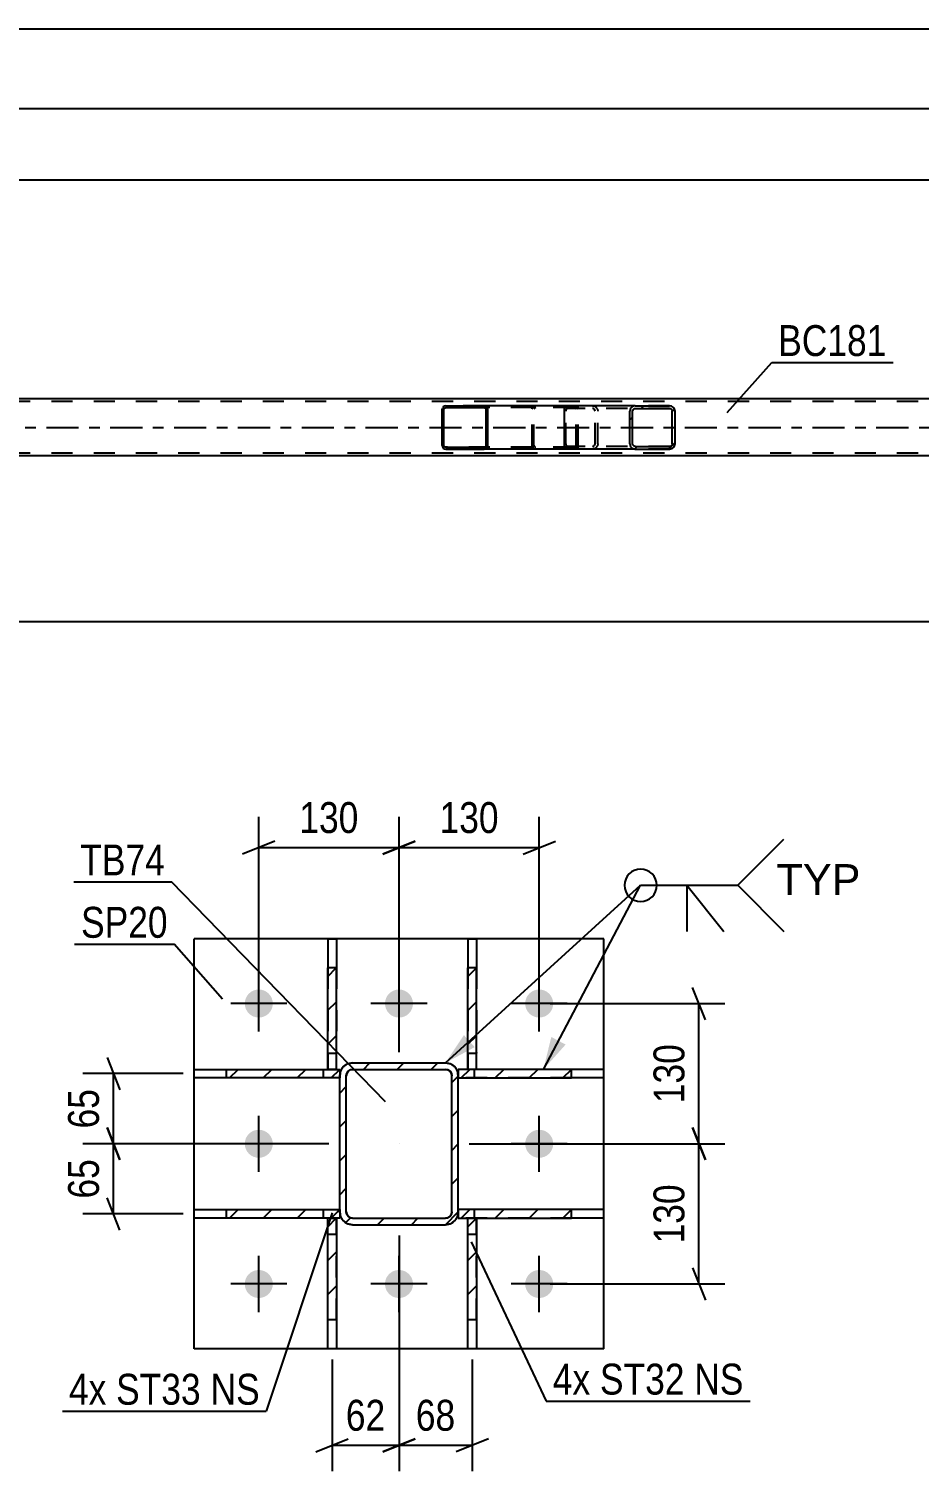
# Model space of a CAD drawing. Header units: millimetres. Extents: x 0 to 841, y 0 to 594.
# Drawn here: x 279.4 to 362, y 132.9 to 266.7 of the extents above; entities that cross this region are included whole.
import ezdxf

# ---------------------------------------------------------------- set-up
doc = ezdxf.new("R2010")
doc.units = ezdxf.units.MM
doc.linetypes.add('DXK_LINE_DOT2', pattern=[3.9198, 1.9599, -1.9599])
doc.linetypes.add('DXK_LINE_DOT3', pattern=[5.9187, 2.979, -0.9799, 0.9799, -0.9799])
doc.styles.add('Arial', font='ARIAL.TTF', dxfattribs={"height": 0.2})
doc.styles.add('Arial Narrow', font='ARIALN.TTF', dxfattribs={"height": 0.2})

# ---------------------------------------------------------------- blocks, each defined once
blk = doc.blocks.new('Part-318888172-3183 - 3103')
at = {"color": 7, "linetype": 'DXK_LINE_DOT2'}
for p, q in [((765.62, 232.11), (103.5, 232.11)), ((765.62, 227.31), (103.5, 227.31))]:
    blk.add_line(p, q, dxfattribs=at)
at = {"color": 2, "linetype": 'Continuous'}
for p, q in [((496.5, 232.35), (247.28, 232.35)), ((496.5, 227.07), (247.28, 227.07))]:
    blk.add_line(p, q, dxfattribs=at)
at = {"color": 7, "linetype": 'DXK_LINE_DOT3'}
blk.add_line((103.5, 229.71), (765.62, 229.71), dxfattribs=at)
blk = doc.blocks.new('Part-318888172-3294 - 3103')
at = {"linetype": 'Continuous'}
h = blk.add_hatch(dxfattribs=at)
h.set_pattern_fill('', scale=0.7, style=0, pattern_type=0)
h.set_pattern_definition([(45, (321.9716, 231.5114), (-1.57154, 1.57154), [])])
h.paths.add_polyline_path([(322, 231.39), (321.97, 231.51), (321.9, 231.62), (321.79, 231.68), (321.66, 231.71), (318.08, 231.71), (317.95, 231.68), (317.84, 231.62), (317.77, 231.51), (317.74, 231.39), (317.74, 228.03), (317.77, 227.91), (317.84, 227.8), (317.95, 227.73), (318.08, 227.71), (321.66, 227.71), (321.79, 227.73), (321.9, 227.8), (321.97, 227.91), (322, 228.03)])
h.paths.add_polyline_path([(321.81, 227.97), (321.78, 227.92), (321.72, 227.88), (321.66, 227.87), (318.08, 227.87), (318.02, 227.88), (317.96, 227.92), (317.92, 227.97), (317.91, 228.03), (317.91, 231.39), (317.92, 231.45), (317.96, 231.5), (318.02, 231.54), (318.08, 231.55), (321.66, 231.55), (321.72, 231.54), (321.78, 231.5), (321.81, 231.45), (321.83, 231.39), (321.83, 228.03)])
at = {"color": 2, "linetype": 'Continuous'}
for p, q in [((317.77, 231.51), (317.74, 231.39)), ((317.74, 228.03), (317.74, 231.39)), ((317.91, 231.39), (317.92, 231.45)), ((317.91, 228.03), (317.91, 231.39)), ((317.92, 231.45), (317.96, 231.5)), ((318.08, 231.71), (317.95, 231.68)), ((317.96, 231.5), (318.02, 231.54)), ((318.02, 231.54), (318.08, 231.55)), ((318.08, 231.71), (321.66, 231.71)), ((318.08, 231.55), (321.66, 231.55)), ((329.35, 231.71), (321.66, 231.71)), ((321.79, 231.68), (321.66, 231.71)), ((321.66, 231.55), (321.72, 231.54)), ((321.72, 231.54), (321.78, 231.5)), ((321.78, 231.5), (321.81, 231.45)), ((321.81, 231.45), (321.83, 231.39)), ((321.83, 228.03), (321.83, 231.39)), ((322, 231.39), (321.97, 231.51)), ((322, 228.03), (322, 231.39)), ((317.74, 228.03), (317.77, 227.91)), ((317.92, 227.97), (317.91, 228.03)), ((317.96, 227.92), (317.92, 227.97)), ((317.95, 227.73), (318.08, 227.71)), ((318.02, 227.88), (317.96, 227.92)), ((318.08, 227.87), (318.02, 227.88)), ((318.08, 227.87), (321.66, 227.87)), ((318.08, 227.71), (321.66, 227.71)), ((321.72, 227.88), (321.66, 227.87)), ((321.66, 227.71), (321.79, 227.73)), ((329.35, 227.71), (321.66, 227.71)), ((321.78, 227.92), (321.72, 227.88)), ((321.81, 227.97), (321.78, 227.92)), ((321.83, 228.03), (321.81, 227.97)), ((321.97, 227.91), (322, 228.03))]:
    blk.add_line(p, q, dxfattribs=at)
at = {"color": 7, "linetype": 'DXK_LINE_DOT2'}
for p, q in [((321.66, 231.71), (318.08, 231.71)), ((330.01, 231.55), (318.08, 231.55)), ((326.09, 231.39), (326.12, 231.51)), ((326.09, 228.03), (326.09, 231.39)), ((326.27, 231.45), (326.26, 231.39)), ((326.26, 228.03), (326.26, 231.39)), ((326.31, 231.5), (326.27, 231.45)), ((326.3, 231.68), (326.43, 231.71)), ((326.37, 231.54), (326.31, 231.5)), ((326.43, 231.55), (326.37, 231.54)), ((330.01, 231.71), (329.35, 231.71)), ((330.01, 231.71), (330.14, 231.68)), ((330.07, 231.54), (330.01, 231.55)), ((330.13, 231.5), (330.07, 231.54)), ((330.16, 231.45), (330.13, 231.5)), ((330.18, 231.39), (330.16, 231.45)), ((330.18, 228.03), (330.18, 231.39)), ((330.32, 231.51), (330.35, 231.39)), ((330.35, 228.03), (330.35, 231.39)), ((330.01, 227.87), (318.08, 227.87)), ((321.66, 227.71), (318.08, 227.71)), ((326.12, 227.91), (326.09, 228.03)), ((326.26, 228.03), (326.27, 227.97)), ((326.27, 227.97), (326.31, 227.92)), ((326.43, 227.71), (326.3, 227.73)), ((326.31, 227.92), (326.33, 227.91)), ((326.33, 227.91), (326.37, 227.88)), ((326.37, 227.88), (326.43, 227.87)), ((330.01, 227.71), (329.35, 227.71)), ((330.01, 227.87), (330.07, 227.88)), ((330.14, 227.73), (330.01, 227.71)), ((330.07, 227.88), (330.13, 227.92)), ((330.13, 227.92), (330.16, 227.97)), ((330.16, 227.97), (330.18, 228.03)), ((330.35, 228.03), (330.32, 227.91))]:
    blk.add_line(p, q, dxfattribs=at)
at = {"color": 2, "linetype": 'Continuous'}
for centre, start, end in [((318.07, 231.38), 110.7583, 155.68), ((321.67, 231.38), 24.32, 69.2417), ((318.07, 228.04), 204.32, 249.2417), ((321.67, 228.04), 290.7583, 335.68)]:
    blk.add_arc(centre, 0.331, start, end, dxfattribs=at)
at = {"color": 7, "linetype": 'DXK_LINE_DOT2'}
for centre, start, end in [((326.42, 231.38), 110.7583, 155.68), ((330.02, 231.38), 24.32, 69.2417), ((326.42, 228.04), 204.32, 249.2417), ((330.02, 228.04), 290.7583, 335.68)]:
    blk.add_arc(centre, 0.331, start, end, dxfattribs=at)
blk = doc.blocks.new('Part-318888172-3319 - 3103')
at = {"linetype": 'Continuous'}
h = blk.add_hatch(dxfattribs=at)
h.set_pattern_fill('', scale=0.7, style=0, pattern_type=0)
h.set_pattern_definition([(45, (339.3036, 231.4127), (-1.57154, 1.57154), [])])
h.paths.add_polyline_path([(339.34, 231.23), (339.3, 231.41), (339.19, 231.57), (339.03, 231.67), (338.84, 231.71), (335.65, 231.71), (335.46, 231.67), (335.3, 231.57), (335.19, 231.41), (335.15, 231.23), (335.15, 228.19), (335.19, 228.01), (335.3, 227.85), (335.46, 227.75), (335.65, 227.71), (338.84, 227.71), (339.03, 227.75), (339.19, 227.85), (339.3, 228.01), (339.34, 228.19)])
h.paths.add_polyline_path([(339.07, 228.1), (339.02, 228.02), (338.94, 227.97), (338.84, 227.95), (335.65, 227.95), (335.56, 227.97), (335.48, 228.02), (335.42, 228.1), (335.4, 228.19), (335.4, 231.23), (335.42, 231.32), (335.48, 231.4), (335.56, 231.45), (335.65, 231.47), (338.84, 231.47), (338.94, 231.45), (339.02, 231.4), (339.07, 231.32), (339.09, 231.23), (339.09, 228.19)])
at = {"color": 2, "linetype": 'Continuous'}
for p, q in [((329.08, 231.23), (329.1, 231.41)), ((329.1, 231.41), (329.16, 231.57)), ((329.16, 231.57), (329.25, 231.67)), ((329.25, 231.67), (329.35, 231.71)), ((335.65, 231.71), (329.35, 231.71)), ((335.19, 231.41), (335.15, 231.23)), ((335.42, 231.32), (335.48, 231.4)), ((335.65, 231.71), (335.46, 231.67)), ((335.48, 231.4), (335.56, 231.45)), ((335.56, 231.45), (335.65, 231.47)), ((335.65, 231.71), (338.84, 231.71)), ((335.65, 231.47), (338.84, 231.47)), ((339.03, 231.67), (338.84, 231.71)), ((338.84, 231.47), (338.94, 231.45)), ((338.94, 231.45), (339.02, 231.4)), ((339.02, 231.4), (339.07, 231.32)), ((339.34, 231.23), (339.3, 231.41)), ((329.08, 228.19), (329.08, 231.23)), ((335.15, 228.19), (335.15, 231.23)), ((335.4, 231.23), (335.42, 231.32)), ((335.4, 228.19), (335.4, 231.23)), ((339.07, 231.32), (339.09, 231.23)), ((339.09, 228.19), (339.09, 231.23)), ((339.34, 228.19), (339.34, 231.23)), ((329.1, 228.01), (329.08, 228.19)), ((329.16, 227.85), (329.1, 228.01)), ((329.25, 227.75), (329.16, 227.85)), ((329.35, 227.71), (329.25, 227.75)), ((335.65, 227.71), (329.35, 227.71)), ((335.15, 228.19), (335.19, 228.01)), ((335.42, 228.1), (335.4, 228.19)), ((335.48, 228.02), (335.42, 228.1)), ((335.46, 227.75), (335.65, 227.71)), ((335.56, 227.97), (335.48, 228.02)), ((335.65, 227.95), (335.56, 227.97)), ((335.65, 227.95), (338.84, 227.95)), ((335.65, 227.71), (338.84, 227.71)), ((338.94, 227.97), (338.84, 227.95)), ((338.84, 227.71), (339.03, 227.75)), ((339.02, 228.02), (338.94, 227.97)), ((339.07, 228.1), (339.02, 228.02)), ((339.09, 228.19), (339.07, 228.1)), ((339.3, 228.01), (339.34, 228.19))]:
    blk.add_line(p, q, dxfattribs=at)
at = {"color": 7, "linetype": 'DXK_LINE_DOT2'}
for p, q in [((329.26, 231.4), (329.23, 231.32)), ((329.3, 231.45), (329.26, 231.4)), ((329.35, 231.47), (329.3, 231.45)), ((338.84, 231.47), (329.35, 231.47)), ((330.35, 231.47), (330.35, 231.71)), ((331.69, 231.71), (331.88, 231.67)), ((331.79, 231.45), (331.69, 231.47)), ((331.87, 231.4), (331.79, 231.45)), ((331.92, 231.32), (331.87, 231.4)), ((332.15, 231.41), (332.19, 231.23)), ((338.84, 231.71), (335.65, 231.71)), ((329.23, 231.32), (329.22, 231.23)), ((329.22, 228.19), (329.22, 231.23)), ((331.94, 231.23), (331.92, 231.32)), ((331.94, 228.19), (331.94, 231.23)), ((332.19, 228.19), (332.19, 231.23)), ((329.22, 228.19), (329.23, 228.1)), ((329.23, 228.1), (329.26, 228.02)), ((329.26, 228.02), (329.3, 227.97)), ((329.3, 227.97), (329.35, 227.95)), ((338.84, 227.95), (329.35, 227.95)), ((330.35, 227.71), (330.35, 227.95)), ((331.69, 227.95), (331.79, 227.97)), ((331.88, 227.75), (331.69, 227.71)), ((331.79, 227.97), (331.87, 228.02)), ((331.87, 228.02), (331.92, 228.1)), ((331.92, 228.1), (331.94, 228.19)), ((332.19, 228.19), (332.15, 228.01)), ((338.84, 227.71), (335.65, 227.71))]:
    blk.add_line(p, q, dxfattribs=at)
for centre, start, end in [((331.7, 231.21), 23.8494, 68.8059), ((331.7, 228.2), 291.1941, 336.1506)]:
    blk.add_arc(centre, 0.492, start, end, dxfattribs=at)
at = {"color": 2, "linetype": 'Continuous'}
for centre, start, end in [((335.64, 231.21), 111.1941, 156.1506), ((338.85, 231.21), 23.8494, 68.8059), ((335.64, 228.2), 203.8494, 248.8059), ((338.85, 228.2), 291.1941, 336.1506)]:
    blk.add_arc(centre, 0.492, start, end, dxfattribs=at)
blk = doc.blocks.new('Part-318888172-6554 - 6507')
at = {"color": 2, "linetype": 'Continuous'}
for p, q in [((294.75, 144.3), (294.75, 182.3)), ((332.75, 182.3), (294.75, 182.3)), ((332.75, 144.3), (332.75, 182.3)), ((332.75, 144.3), (294.75, 144.3))]:
    blk.add_line(p, q, dxfattribs=at)
blk = doc.blocks.new('Bolt-318888172-6567 - 6507')
at = {"linetype": 'Continuous'}
for points in [[(299.45, 176.3, -1), (302.05, 176.3, -1)], [(312.45, 176.3, -1), (315.05, 176.3, -1)], [(325.45, 176.3, -1), (328.05, 176.3, -1)], [(299.45, 163.3, -1), (302.05, 163.3, -1)], [(325.45, 163.3, -1), (328.05, 163.3, -1)], [(299.45, 150.3, -1), (302.05, 150.3, -1)], [(312.45, 150.3, -1), (315.05, 150.3, -1)], [(325.45, 150.3, -1), (328.05, 150.3, -1)]]:
    blk.add_hatch(color=1, dxfattribs=at).paths.add_polyline_path(points)
at = {"color": 1, "linetype": 'Continuous'}
for p, q in [((300.75, 173.7), (300.75, 178.9)), ((313.75, 173.7), (313.75, 178.9)), ((326.75, 173.7), (326.75, 178.9)), ((303.35, 176.3), (298.15, 176.3)), ((316.35, 176.3), (311.15, 176.3)), ((329.35, 176.3), (324.15, 176.3)), ((300.75, 160.7), (300.75, 165.9)), ((326.75, 160.7), (326.75, 165.9)), ((303.35, 163.3), (298.15, 163.3)), ((329.35, 163.3), (324.15, 163.3)), ((300.75, 147.7), (300.75, 152.9)), ((313.75, 147.7), (313.75, 152.9)), ((326.75, 147.7), (326.75, 152.9)), ((303.35, 150.3), (298.15, 150.3)), ((316.35, 150.3), (311.15, 150.3)), ((329.35, 150.3), (324.15, 150.3))]:
    blk.add_line(p, q, dxfattribs=at)
blk = doc.blocks.new('Part-318888172-6543 - 6507')
at = {"linetype": 'Continuous'}
h = blk.add_hatch(dxfattribs=at)
h.set_pattern_fill('', scale=0.7, style=0, pattern_type=0)
h.set_pattern_definition([(45, (329.7494, 170.1975), (-1.57154, 1.57154), [])])
h.paths.add_polyline_path([(329.75, 169.4), (329.75, 170.2), (319.25, 170.2), (319.25, 169.4)])
at = {"color": 7, "linetype": 'DXK_LINE_DOT2'}
for p, q in [((329.75, 170.2), (319.25, 170.2)), ((319.25, 170.2), (319.25, 169.4)), ((320.75, 169.4), (320.75, 170.2)), ((329.75, 169.4), (319.25, 169.4))]:
    blk.add_line(p, q, dxfattribs=at)
at = {"color": 2, "linetype": 'Continuous'}
for p, q in [((329.75, 170.2), (319.25, 170.2)), ((319.25, 170.2), (319.25, 169.4)), ((332.75, 170.2), (329.75, 170.2)), ((329.75, 169.4), (329.75, 170.2)), ((332.75, 169.4), (332.75, 170.2)), ((319.25, 169.4), (329.75, 169.4)), ((332.75, 169.4), (329.75, 169.4))]:
    blk.add_line(p, q, dxfattribs=at)
blk = doc.blocks.new('Part-318888172-6548 - 6507')
at = {"linetype": 'Continuous'}
h = blk.add_hatch(dxfattribs=at)
h.set_pattern_fill('', scale=0.7, style=0, pattern_type=0)
h.set_pattern_definition([(45, (329.7494, 157.1975), (-1.57154, 1.57154), [])])
h.paths.add_polyline_path([(329.75, 156.4), (329.75, 157.2), (319.25, 157.2), (319.25, 156.4)])
at = {"color": 7, "linetype": 'DXK_LINE_DOT2'}
for p, q in [((329.75, 157.2), (319.25, 157.2)), ((319.25, 157.2), (319.25, 156.4)), ((320.75, 156.4), (320.75, 157.2)), ((329.75, 156.4), (319.25, 156.4))]:
    blk.add_line(p, q, dxfattribs=at)
at = {"color": 2, "linetype": 'Continuous'}
for p, q in [((329.75, 157.2), (319.25, 157.2)), ((319.25, 157.2), (319.25, 156.4)), ((332.75, 157.2), (329.75, 157.2)), ((329.75, 156.4), (329.75, 157.2)), ((332.75, 156.4), (332.75, 157.2)), ((319.25, 156.4), (329.75, 156.4)), ((332.75, 156.4), (329.75, 156.4))]:
    blk.add_line(p, q, dxfattribs=at)
blk = doc.blocks.new('Part-318888172-6606 - 6507')
at = {"linetype": 'Continuous'}
h = blk.add_hatch(dxfattribs=at)
h.set_pattern_fill('', scale=0.7, style=0, pattern_type=0)
h.set_pattern_definition([(45, (308.251, 157.1973), (-1.57154, 1.57154), [])])
h.paths.add_polyline_path([(308.25, 156.4), (308.25, 157.2), (297.75, 157.2), (297.75, 156.4)])
at = {"color": 2, "linetype": 'Continuous'}
for p, q in [((294.75, 156.4), (294.75, 157.2)), ((294.75, 157.2), (297.75, 157.2)), ((297.75, 157.2), (308.25, 157.2)), ((297.75, 156.4), (297.75, 157.2)), ((308.25, 157.2), (308.25, 156.4)), ((297.75, 156.4), (294.75, 156.4)), ((308.25, 156.4), (297.75, 156.4))]:
    blk.add_line(p, q, dxfattribs=at)
at = {"color": 7, "linetype": 'DXK_LINE_DOT2'}
for p, q in [((297.75, 157.2), (308.25, 157.2)), ((306.75, 156.4), (306.75, 157.2)), ((308.25, 157.2), (308.25, 156.4)), ((308.25, 156.4), (297.75, 156.4))]:
    blk.add_line(p, q, dxfattribs=at)
blk = doc.blocks.new('Part-318888172-6600 - 6507')
at = {"linetype": 'Continuous'}
h = blk.add_hatch(dxfattribs=at)
h.set_pattern_fill('', scale=0.7, style=0, pattern_type=0)
h.set_pattern_definition([(45, (319.251, 156.9993), (-1.57154, 1.57154), [])])
h.paths.add_polyline_path([(319.16, 156.54), (319.25, 157), (319.25, 169.6), (319.16, 170.06), (318.9, 170.45), (318.51, 170.71), (318.05, 170.8), (309.45, 170.8), (308.99, 170.71), (308.6, 170.45), (308.34, 170.06), (308.25, 169.6), (308.25, 157), (308.34, 156.54), (308.6, 156.15), (308.99, 155.89), (309.45, 155.8), (318.05, 155.8), (318.51, 155.89), (318.9, 156.15)])
h.paths.add_polyline_path([(318.28, 156.44), (318.05, 156.4), (309.45, 156.4), (309.22, 156.44), (309.03, 156.58), (308.9, 156.77), (308.85, 157), (308.85, 169.6), (308.9, 169.83), (309.03, 170.02), (309.22, 170.15), (309.45, 170.2), (318.05, 170.2), (318.28, 170.15), (318.48, 170.02), (318.61, 169.83), (318.65, 169.6), (318.65, 157), (318.61, 156.77), (318.48, 156.58)])
at = {"color": 7, "linetype": 'DXK_LINE_DOT2'}
for p, q in [((308.25, 169.6), (308.34, 170.06)), ((308.9, 169.83), (308.85, 169.6)), ((309.03, 170.02), (308.9, 169.83)), ((308.99, 170.71), (309.45, 170.8)), ((309.22, 170.15), (309.03, 170.02)), ((309.45, 170.2), (309.22, 170.15)), ((309.45, 170.8), (318.05, 170.8)), ((309.45, 170.2), (318.05, 170.2)), ((318.05, 170.8), (318.51, 170.71)), ((318.28, 170.15), (318.05, 170.2)), ((318.48, 170.02), (318.28, 170.15)), ((318.61, 169.83), (318.48, 170.02)), ((318.65, 169.6), (318.61, 169.83)), ((319.16, 170.06), (319.25, 169.6)), ((308.25, 157), (308.25, 169.6)), ((308.85, 157), (308.85, 169.6)), ((318.65, 157), (318.65, 169.6)), ((319.25, 157), (319.25, 169.6)), ((308.34, 156.54), (308.25, 157)), ((308.85, 157), (308.9, 156.77)), ((308.9, 156.77), (309.03, 156.58)), ((309.03, 156.58), (309.22, 156.44)), ((309.22, 156.44), (309.45, 156.4)), ((318.05, 156.4), (318.28, 156.44)), ((318.28, 156.44), (318.48, 156.58)), ((318.48, 156.58), (318.61, 156.77)), ((318.61, 156.77), (318.65, 157)), ((319.25, 157), (319.16, 156.54)), ((309.45, 155.8), (308.99, 155.89)), ((309.45, 156.4), (318.05, 156.4)), ((309.45, 155.8), (318.05, 155.8)), ((318.51, 155.89), (318.05, 155.8))]:
    blk.add_line(p, q, dxfattribs=at)
at = {"color": 2, "linetype": 'Continuous'}
for p, q in [((308.34, 170.06), (308.25, 169.6)), ((308.85, 169.6), (308.9, 169.83)), ((308.9, 169.83), (309.03, 170.02)), ((309.45, 170.8), (308.99, 170.71)), ((309.03, 170.02), (309.22, 170.15)), ((309.22, 170.15), (309.45, 170.2)), ((309.45, 170.8), (318.05, 170.8)), ((309.45, 170.2), (318.05, 170.2)), ((318.51, 170.71), (318.05, 170.8)), ((318.05, 170.2), (318.28, 170.15)), ((318.28, 170.15), (318.48, 170.02)), ((318.48, 170.02), (318.61, 169.83)), ((318.61, 169.83), (318.65, 169.6)), ((319.25, 169.6), (319.16, 170.06)), ((308.25, 157), (308.25, 169.6)), ((308.85, 157), (308.85, 169.6)), ((318.65, 157), (318.65, 169.6)), ((319.25, 157), (319.25, 169.6)), ((308.25, 157), (308.34, 156.54)), ((308.9, 156.77), (308.85, 157)), ((309.03, 156.58), (308.9, 156.77)), ((309.22, 156.44), (309.03, 156.58)), ((309.45, 156.4), (309.22, 156.44)), ((318.28, 156.44), (318.05, 156.4)), ((318.48, 156.58), (318.28, 156.44)), ((318.61, 156.77), (318.48, 156.58)), ((318.65, 157), (318.61, 156.77)), ((319.16, 156.54), (319.25, 157)), ((308.99, 155.89), (309.45, 155.8)), ((309.45, 156.4), (318.05, 156.4)), ((309.45, 155.8), (318.05, 155.8)), ((318.05, 155.8), (318.51, 155.89))]:
    blk.add_line(p, q, dxfattribs=at)
at = {"color": 7, "linetype": 'DXK_LINE_DOT3'}
blk.add_line((313.75, 163.3), (313.75, 163.3), dxfattribs=at)
at = {"color": 7, "linetype": 'DXK_LINE_DOT2'}
for centre, start, end in [((309.45, 169.6), 112.5, 157.5), ((318.05, 169.6), 22.5, 67.5), ((309.45, 157), 202.5, 247.5), ((318.05, 157), 292.5, 337.5)]:
    blk.add_arc(centre, 1.2, start, end, dxfattribs=at)
at = {"color": 2, "linetype": 'Continuous'}
for centre, start, end in [((309.45, 169.6), 112.5, 157.5), ((318.05, 169.6), 22.5, 67.5), ((309.45, 157), 202.5, 247.5), ((318.05, 157), 292.5, 337.5)]:
    blk.add_arc(centre, 1.2, start, end, dxfattribs=at)
blk = doc.blocks.new('Part-318888172-6665 - 6507')
at = {"linetype": 'Continuous'}
h = blk.add_hatch(dxfattribs=at)
h.set_pattern_fill('', scale=0.7, style=0, pattern_type=0)
h.set_pattern_definition([(45, (307.9356, 179.6097), (-1.57154, 1.57154), [])])
h.paths.add_polyline_path([(307.94, 170.21), (307.94, 179.61), (307.14, 179.61), (307.14, 170.21)])
at = {"color": 2, "linetype": 'Continuous'}
for p, q in [((307.14, 182.3), (307.14, 179.61)), ((307.14, 182.3), (307.94, 182.3)), ((307.94, 182.3), (307.94, 179.61)), ((307.14, 170.21), (307.14, 179.61)), ((307.94, 179.61), (307.14, 179.61)), ((307.94, 170.21), (307.94, 179.61)), ((307.14, 170.21), (307.94, 170.21))]:
    blk.add_line(p, q, dxfattribs=at)
at = {"color": 7, "linetype": 'DXK_LINE_DOT2'}
for p, q in [((307.14, 179.61), (307.14, 170.21)), ((307.94, 179.61), (307.94, 171.71)), ((307.14, 171.71), (307.94, 171.71)), ((307.94, 170.21), (307.94, 171.71)), ((307.14, 170.21), (307.94, 170.21))]:
    blk.add_line(p, q, dxfattribs=at)
blk = doc.blocks.new('Part-318888172-6670 - 6507')
at = {"linetype": 'Continuous'}
h = blk.add_hatch(dxfattribs=at)
h.set_pattern_fill('', scale=0.7, style=0, pattern_type=0)
h.set_pattern_definition([(45, (320.935, 179.6096), (-1.57154, 1.57154), [])])
h.paths.add_polyline_path([(320.93, 170.21), (320.94, 179.61), (320.14, 179.61), (320.13, 170.21)])
at = {"color": 2, "linetype": 'Continuous'}
for p, q in [((320.14, 182.3), (320.14, 179.61)), ((320.14, 182.3), (320.94, 182.3)), ((320.94, 182.3), (320.94, 179.61)), ((320.13, 170.21), (320.14, 179.61)), ((320.94, 179.61), (320.14, 179.61)), ((320.93, 170.21), (320.94, 179.61)), ((320.13, 170.21), (320.93, 170.21))]:
    blk.add_line(p, q, dxfattribs=at)
at = {"color": 7, "linetype": 'DXK_LINE_DOT2'}
for p, q in [((320.14, 179.61), (320.13, 170.21)), ((320.94, 179.61), (320.93, 171.71)), ((320.13, 171.71), (320.93, 171.71)), ((320.93, 170.21), (320.93, 171.71)), ((320.13, 170.21), (320.93, 170.21))]:
    blk.add_line(p, q, dxfattribs=at)
blk = doc.blocks.new('Part-318888172-6675 - 6507')
at = {"linetype": 'Continuous'}
h = blk.add_hatch(dxfattribs=at)
h.set_pattern_fill('', scale=0.7, style=0, pattern_type=0)
h.set_pattern_definition([(45, (307.9361, 156.4075), (-1.57154, 1.57154), [])])
h.paths.add_polyline_path([(307.94, 146.99), (307.94, 156.41), (307.14, 156.41), (307.14, 146.99)])
at = {"color": 7, "linetype": 'DXK_LINE_DOT2'}
for p, q in [((307.14, 154.91), (307.14, 156.41)), ((307.14, 156.41), (307.94, 156.41)), ((307.94, 146.99), (307.94, 156.41)), ((307.14, 154.91), (307.94, 154.91)), ((307.14, 146.99), (307.14, 154.91))]:
    blk.add_line(p, q, dxfattribs=at)
at = {"color": 2, "linetype": 'Continuous'}
for p, q in [((307.14, 146.99), (307.14, 156.41)), ((307.14, 156.41), (307.94, 156.41)), ((307.94, 156.41), (307.94, 146.99)), ((307.14, 144.3), (307.14, 146.99)), ((307.94, 146.99), (307.14, 146.99)), ((307.94, 146.99), (307.94, 144.3)), ((307.94, 144.3), (307.14, 144.3))]:
    blk.add_line(p, q, dxfattribs=at)
blk = doc.blocks.new('Part-318888172-6680 - 6507')
at = {"linetype": 'Continuous'}
h = blk.add_hatch(dxfattribs=at)
h.set_pattern_fill('', scale=0.7, style=0, pattern_type=0)
h.set_pattern_definition([(45, (320.9356, 156.4075), (-1.57154, 1.57154), [])])
h.paths.add_polyline_path([(320.94, 146.99), (320.94, 156.41), (320.14, 156.41), (320.14, 146.99)])
at = {"color": 7, "linetype": 'DXK_LINE_DOT2'}
for p, q in [((320.14, 154.91), (320.14, 156.41)), ((320.14, 156.41), (320.94, 156.41)), ((320.94, 146.99), (320.94, 156.41)), ((320.14, 154.91), (320.94, 154.91)), ((320.14, 146.99), (320.14, 154.91))]:
    blk.add_line(p, q, dxfattribs=at)
at = {"color": 2, "linetype": 'Continuous'}
for p, q in [((320.14, 146.99), (320.14, 156.41)), ((320.14, 156.41), (320.94, 156.41)), ((320.94, 156.41), (320.94, 146.99)), ((320.14, 144.3), (320.14, 146.99)), ((320.94, 146.99), (320.14, 146.99)), ((320.94, 146.99), (320.94, 144.3)), ((320.94, 144.3), (320.14, 144.3))]:
    blk.add_line(p, q, dxfattribs=at)
blk = doc.blocks.new('Part-318888172-6685 - 6507')
at = {"linetype": 'Continuous'}
h = blk.add_hatch(dxfattribs=at)
h.set_pattern_fill('', scale=0.7, style=0, pattern_type=0)
h.set_pattern_definition([(45, (308.251, 170.1973), (-1.57154, 1.57154), [])])
h.paths.add_polyline_path([(308.25, 169.4), (308.25, 170.2), (297.75, 170.2), (297.75, 169.4)])
at = {"color": 2, "linetype": 'Continuous'}
for p, q in [((294.75, 169.4), (294.75, 170.2)), ((294.75, 170.2), (297.75, 170.2)), ((297.75, 170.2), (308.25, 170.2)), ((297.75, 169.4), (297.75, 170.2)), ((308.25, 170.2), (308.25, 169.4)), ((297.75, 169.4), (294.75, 169.4)), ((308.25, 169.4), (297.75, 169.4))]:
    blk.add_line(p, q, dxfattribs=at)
at = {"color": 7, "linetype": 'DXK_LINE_DOT2'}
for p, q in [((297.75, 170.2), (308.25, 170.2)), ((306.75, 169.4), (306.75, 170.2)), ((308.25, 170.2), (308.25, 169.4)), ((308.25, 169.4), (297.75, 169.4))]:
    blk.add_line(p, q, dxfattribs=at)
blk = doc.blocks.new('StraightDimension-318888172-3428 - 3103')
at = {"color": 7, "linetype": 'Continuous'}
blk.add_line((93.28, 259.29), (775.84, 259.29), dxfattribs=at)
blk = doc.blocks.new('StraightDimension-318888172-3449 - 3103')
at = {"color": 7, "linetype": 'Continuous'}
blk.add_line((92.64, 266.66), (776.48, 266.66), dxfattribs=at)
blk = doc.blocks.new('StraightDimension-318888172-3469 - 3103')
at = {"color": 7, "linetype": 'Continuous'}
blk.add_line((242.08, 252.67), (497.3, 252.67), dxfattribs=at)
blk = doc.blocks.new('StraightDimension-318888172-3573 - 3103')
at = {"color": 7, "linetype": 'Continuous'}
blk.add_line((242.08, 211.72), (497.3, 211.72), dxfattribs=at)
blk = doc.blocks.new('StraightDimension-318888172-6729 - 6507')
at = {"color": 7, "linetype": 'Continuous'}
for p, q in [((313.75, 154.8), (313.75, 132.95)), ((307.54, 143.3), (307.54, 132.95)), ((306.04, 134.75), (309.04, 135.95)), ((307.54, 135.35), (313.75, 135.35)), ((315.25, 135.95), (312.25, 134.75))]:
    blk.add_line(p, q, dxfattribs=at)
at = {"color": 0}
blk.add_wipeout([(313.07, 136.1), (313.07, 140.3), (308.22, 140.3), (308.22, 136.1)], dxfattribs=at)
at = {"color": 3, "style": 'Arial Narrow'}
blk.add_text('62', height=2.863, dxfattribs=at).set_placement((308.82, 136.7))
blk = doc.blocks.new('StraightDimension-318888172-6739 - 6507')
at = {"color": 7, "linetype": 'Continuous'}
for p, q in [((342.16, 161.8), (340.96, 164.8)), ((320.25, 163.3), (343.96, 163.3)), ((341.56, 150.3), (341.56, 163.3)), ((340.96, 151.8), (342.16, 148.8)), ((327.75, 150.3), (343.96, 150.3))]:
    blk.add_line(p, q, dxfattribs=at)
at = {"color": 0}
blk.add_wipeout([(340.81, 160.14), (336.61, 160.14), (336.61, 153.46), (340.81, 153.46)], dxfattribs=at)
at = {"color": 3, "style": 'Arial Narrow'}
blk.add_text('130', height=2.863, rotation=90.0002, dxfattribs=at).set_placement((340.21, 154.06))
blk = doc.blocks.new('StraightDimension-318888172-6749 - 6507')
at = {"color": 7, "linetype": 'Continuous'}
for p, q in [((342.16, 174.8), (340.96, 177.8)), ((327.75, 176.3), (343.96, 176.3)), ((341.56, 163.3), (341.56, 176.3)), ((340.96, 164.8), (342.16, 161.8)), ((320.25, 163.3), (343.96, 163.3))]:
    blk.add_line(p, q, dxfattribs=at)
at = {"color": 0}
blk.add_wipeout([(340.81, 173.14), (336.61, 173.14), (336.61, 166.46), (340.81, 166.46)], dxfattribs=at)
at = {"color": 3, "style": 'Arial Narrow'}
blk.add_text('130', height=2.863, rotation=90.0002, dxfattribs=at).set_placement((340.21, 167.06))
blk = doc.blocks.new('StraightDimension-318888172-6720 - 6507')
at = {"color": 7, "linetype": 'Continuous'}
for p, q in [((313.75, 154.8), (313.75, 132.95)), ((320.54, 143.3), (320.54, 132.95)), ((312.25, 134.75), (315.25, 135.95)), ((313.75, 135.35), (320.54, 135.35)), ((322.04, 135.95), (319.04, 134.75))]:
    blk.add_line(p, q, dxfattribs=at)
at = {"color": 0}
blk.add_wipeout([(319.57, 136.1), (319.57, 140.3), (314.71, 140.3), (314.71, 136.1)], dxfattribs=at)
at = {"color": 3, "style": 'Arial Narrow'}
blk.add_text('68', height=2.863, dxfattribs=at).set_placement((315.31, 136.7))
blk = doc.blocks.new('StraightDimension-318888172-6760 - 6507')
at = {"color": 7, "linetype": 'Continuous'}
for p, q in [((286.68, 171.3), (287.88, 168.3)), ((293.75, 169.8), (284.43, 169.8)), ((287.28, 163.3), (287.28, 169.8)), ((287.88, 161.8), (286.68, 164.8)), ((307.25, 163.3), (284.43, 163.3))]:
    blk.add_line(p, q, dxfattribs=at)
at = {"color": 0}
blk.add_wipeout([(286.53, 168.98), (282.33, 168.98), (282.33, 164.12), (286.53, 164.12)], dxfattribs=at)
at = {"color": 3, "style": 'Arial Narrow'}
blk.add_text('65', height=2.863, rotation=90.0002, dxfattribs=at).set_placement((285.93, 164.72))
blk = doc.blocks.new('StraightDimension-318888172-6766 - 6507')
at = {"color": 7, "linetype": 'Continuous'}
for p, q in [((286.68, 164.8), (287.88, 161.8)), ((307.25, 163.3), (284.43, 163.3)), ((287.28, 156.8), (287.28, 163.3)), ((287.88, 155.3), (286.68, 158.3)), ((293.75, 156.8), (284.43, 156.8))]:
    blk.add_line(p, q, dxfattribs=at)
at = {"color": 0}
blk.add_wipeout([(286.53, 162.48), (282.33, 162.48), (282.33, 157.62), (286.53, 157.62)], dxfattribs=at)
at = {"color": 3, "style": 'Arial Narrow'}
blk.add_text('65', height=2.863, rotation=90.0002, dxfattribs=at).set_placement((285.93, 158.22))
blk = doc.blocks.new('StraightDimension-318888172-6773 - 6507')
at = {"color": 7, "linetype": 'Continuous'}
for p, q in [((300.75, 177.3), (300.75, 193.61)), ((313.75, 171.8), (313.75, 193.61)), ((302.25, 191.36), (299.25, 190.16)), ((312.25, 190.16), (315.25, 191.36)), ((300.75, 190.76), (313.75, 190.76))]:
    blk.add_line(p, q, dxfattribs=at)
at = {"color": 0}
blk.add_wipeout([(310.59, 191.51), (310.59, 195.71), (303.91, 195.71), (303.91, 191.51)], dxfattribs=at)
at = {"color": 3, "style": 'Arial Narrow'}
blk.add_text('130', height=2.863, dxfattribs=at).set_placement((304.51, 192.11))
blk = doc.blocks.new('StraightDimension-318888172-6782 - 6507')
at = {"color": 7, "linetype": 'Continuous'}
for p, q in [((313.75, 171.8), (313.75, 193.61)), ((326.75, 177.3), (326.75, 193.61)), ((315.25, 191.36), (312.25, 190.16)), ((325.25, 190.16), (328.25, 191.36)), ((313.75, 190.76), (326.75, 190.76))]:
    blk.add_line(p, q, dxfattribs=at)
at = {"color": 0}
blk.add_wipeout([(323.59, 191.51), (323.59, 195.71), (316.91, 195.71), (316.91, 191.51)], dxfattribs=at)
at = {"color": 3, "style": 'Arial Narrow'}
blk.add_text('130', height=2.863, dxfattribs=at).set_placement((317.51, 192.11))
blk = doc.blocks.new('Mark-318888172-3179 - 3103')
at = {"color": 0}
blk.add_wipeout([(358.96, 236.33), (358.96, 239.33), (348.91, 239.33), (348.91, 236.33)], dxfattribs=at)
blk.add_wipeout([(358.96, 236.33), (358.96, 239.33), (348.91, 239.33), (348.91, 236.33)], dxfattribs=at)
at = {"color": 30, "linetype": 'Continuous'}
for p, q in [((344.17, 231.1), (348.31, 235.73)), ((348.31, 235.73), (359.56, 235.73))]:
    blk.add_line(p, q, dxfattribs=at)
at = {"color": 3, "style": 'Arial Narrow'}
blk.add_text('BC181', height=2.863, dxfattribs=at).set_placement((348.91, 236.33))
blk = doc.blocks.new('WeldMark-318888172-6791 - 6507')
at = {"linetype": 'Continuous'}
for points in [[(320.77, 172.26), (318.05, 170.8), (319.77, 173.37)], [(329.2, 172.5), (327.14, 170.2), (327.87, 173.2)]]:
    blk.add_hatch(color=30, dxfattribs=at).paths.add_polyline_path(points)
at = {"color": 30, "linetype": 'Continuous'}
for p, q in [((318.05, 170.8), (336.15, 187.26)), ((327.14, 170.2), (336.15, 187.26)), ((336.15, 187.26), (345.15, 187.26))]:
    blk.add_line(p, q, dxfattribs=at)
at = {"color": 3, "linetype": 'Continuous'}
for q in [(343.86, 182.98), (340.43, 182.98)]:
    blk.add_line((340.43, 187.26), q, dxfattribs=at)
for start, end in [(90, 270), (270, 90)]:
    blk.add_arc((336.15, 187.26), 1.5, start, end, dxfattribs=at)
at = {"color": 0, "linetype": 'Continuous'}
blk.add_wipeout([(356.52, 186.36), (356.52, 189.36), (348.75, 189.36), (348.75, 186.36)], dxfattribs=at)
blk.add_wipeout([(356.52, 186.36), (356.52, 189.36), (348.75, 189.36), (348.75, 186.36)], dxfattribs=at)
at = {"color": 3, "linetype": 'Continuous'}
for q in [(349.43, 191.55), (349.43, 182.98)]:
    blk.add_line((345.15, 187.26), q, dxfattribs=at)
at = {"color": 3, "linetype": 'Continuous', "style": 'Arial'}
blk.add_text('TYP', height=2.865, dxfattribs=at).set_placement((348.75, 186.36))
blk = doc.blocks.new('Mark-318888172-6596 - 6507')
at = {"color": 0}
blk.add_wipeout([(292.06, 188.18), (292.06, 191.18), (284.2, 191.18), (284.2, 188.18)], dxfattribs=at)
blk.add_wipeout([(292.06, 188.18), (292.06, 191.18), (284.2, 191.18), (284.2, 188.18)], dxfattribs=at)
at = {"color": 30, "linetype": 'Continuous'}
for p in [(283.6, 187.58), (312.51, 167.18)]:
    blk.add_line(p, (292.66, 187.58), dxfattribs=at)
at = {"color": 3, "style": 'Arial Narrow'}
blk.add_text('TB74', height=2.863, dxfattribs=at).set_placement((284.2, 188.18))
blk = doc.blocks.new('Mark-318888172-6550 - 6507')
at = {"color": 0}
blk.add_wipeout([(292.31, 182.4), (292.31, 185.4), (284.27, 185.4), (284.27, 182.4)], dxfattribs=at)
blk.add_wipeout([(292.31, 182.4), (292.31, 185.4), (284.27, 185.4), (284.27, 182.4)], dxfattribs=at)
at = {"color": 30, "linetype": 'Continuous'}
for p in [(283.67, 181.8), (297.38, 176.71)]:
    blk.add_line(p, (292.91, 181.8), dxfattribs=at)
at = {"color": 3, "style": 'Arial Narrow'}
blk.add_text('SP20', height=2.863, dxfattribs=at).set_placement((284.27, 182.4))
blk = doc.blocks.new('MarkSet-318888172-6840 - 6507')
at = {"color": 0}
for points in [[(286.62, 139.11), (286.62, 142.11), (283.15, 142.11), (283.15, 139.11)], [(295.38, 139.11), (295.38, 142.11), (287.52, 142.11), (287.52, 139.11)], [(300.84, 139.11), (300.84, 142.11), (296.28, 142.11), (296.28, 139.11)]]:
    blk.add_wipeout(points, dxfattribs=at)
for points in [[(286.62, 139.11), (286.62, 142.11), (283.15, 142.11), (283.15, 139.11)], [(295.38, 139.11), (295.38, 142.11), (287.52, 142.11), (287.52, 139.11)], [(300.84, 139.11), (300.84, 142.11), (296.28, 142.11), (296.28, 139.11)]]:
    blk.add_wipeout(points, dxfattribs=at)
at = {"color": 30, "linetype": 'Continuous'}
for p in [(307.55, 156.9), (282.55, 138.51)]:
    blk.add_line(p, (301.44, 138.51), dxfattribs=at)
at = {"color": 3, "style": 'Arial Narrow'}
for s, p in [('4x', (283.15, 139.11)), ('ST33', (287.52, 139.11)), ('NS', (296.28, 139.11))]:
    blk.add_text(s, height=2.863, dxfattribs=at).set_placement(p)
blk = doc.blocks.new('MarkSet-318888172-6870 - 6507')
at = {"color": 0}
for points in [[(331.48, 140.05), (331.48, 143.05), (328.01, 143.05), (328.01, 140.05)], [(340.23, 140.05), (340.23, 143.05), (332.38, 143.05), (332.38, 140.05)], [(345.7, 140.05), (345.7, 143.05), (341.13, 143.05), (341.13, 140.05)]]:
    blk.add_wipeout(points, dxfattribs=at)
for points in [[(331.48, 140.05), (331.48, 143.05), (328.01, 143.05), (328.01, 140.05)], [(340.23, 140.05), (340.23, 143.05), (332.38, 143.05), (332.38, 140.05)], [(345.7, 140.05), (345.7, 143.05), (341.13, 143.05), (341.13, 140.05)]]:
    blk.add_wipeout(points, dxfattribs=at)
at = {"color": 30, "linetype": 'Continuous'}
for p, q in [((320.43, 154.22), (327.41, 139.45)), ((327.41, 139.45), (346.3, 139.45))]:
    blk.add_line(p, q, dxfattribs=at)
at = {"color": 3, "style": 'Arial Narrow'}
for s, p in [('4x', (328.01, 140.05)), ('ST32', (332.38, 140.05)), ('NS', (341.13, 140.05))]:
    blk.add_text(s, height=2.863, dxfattribs=at).set_placement(p)

msp = doc.modelspace()

# ---------------------------------------------------------------- block references
for name in ['StraightDimension-318888172-3428 - 3103', 'Part-318888172-3183 - 3103', 'Part-318888172-3294 - 3103', 'Part-318888172-3319 - 3103', 'StraightDimension-318888172-3573 - 3103', 'Part-318888172-6554 - 6507', 'Part-318888172-6665 - 6507', 'Part-318888172-6670 - 6507', 'Bolt-318888172-6567 - 6507', 'Part-318888172-6685 - 6507', 'Part-318888172-6600 - 6507', 'Part-318888172-6543 - 6507', 'Part-318888172-6606 - 6507', 'Part-318888172-6548 - 6507', 'Part-318888172-6675 - 6507', 'Part-318888172-6680 - 6507']:
    msp.add_blockref(name, (0, 0))

# ---------------------------------------------------------------- next in the draw order: block references
for name in ['StraightDimension-318888172-3449 - 3103', 'StraightDimension-318888172-6760 - 6507', 'StraightDimension-318888172-6739 - 6507', 'StraightDimension-318888172-6729 - 6507']:
    msp.add_blockref(name, (0, 0))

# ---------------------------------------------------------------- next in the draw order: block references
for name in ['StraightDimension-318888172-3469 - 3103', 'Mark-318888172-3179 - 3103', 'StraightDimension-318888172-6773 - 6507', 'StraightDimension-318888172-6749 - 6507', 'StraightDimension-318888172-6766 - 6507', 'StraightDimension-318888172-6720 - 6507']:
    msp.add_blockref(name, (0, 0))

# ---------------------------------------------------------------- next in the draw order: block references
for name in ['StraightDimension-318888172-6782 - 6507', 'MarkSet-318888172-6840 - 6507', 'MarkSet-318888172-6870 - 6507']:
    msp.add_blockref(name, (0, 0))

# ---------------------------------------------------------------- next in the draw order: block references
for name in ['WeldMark-318888172-6791 - 6507', 'Mark-318888172-6596 - 6507']:
    msp.add_blockref(name, (0, 0))

# ---------------------------------------------------------------- next in the draw order: block references
msp.add_blockref('Mark-318888172-6550 - 6507', (0, 0))

doc.saveas('drawing.dxf')
